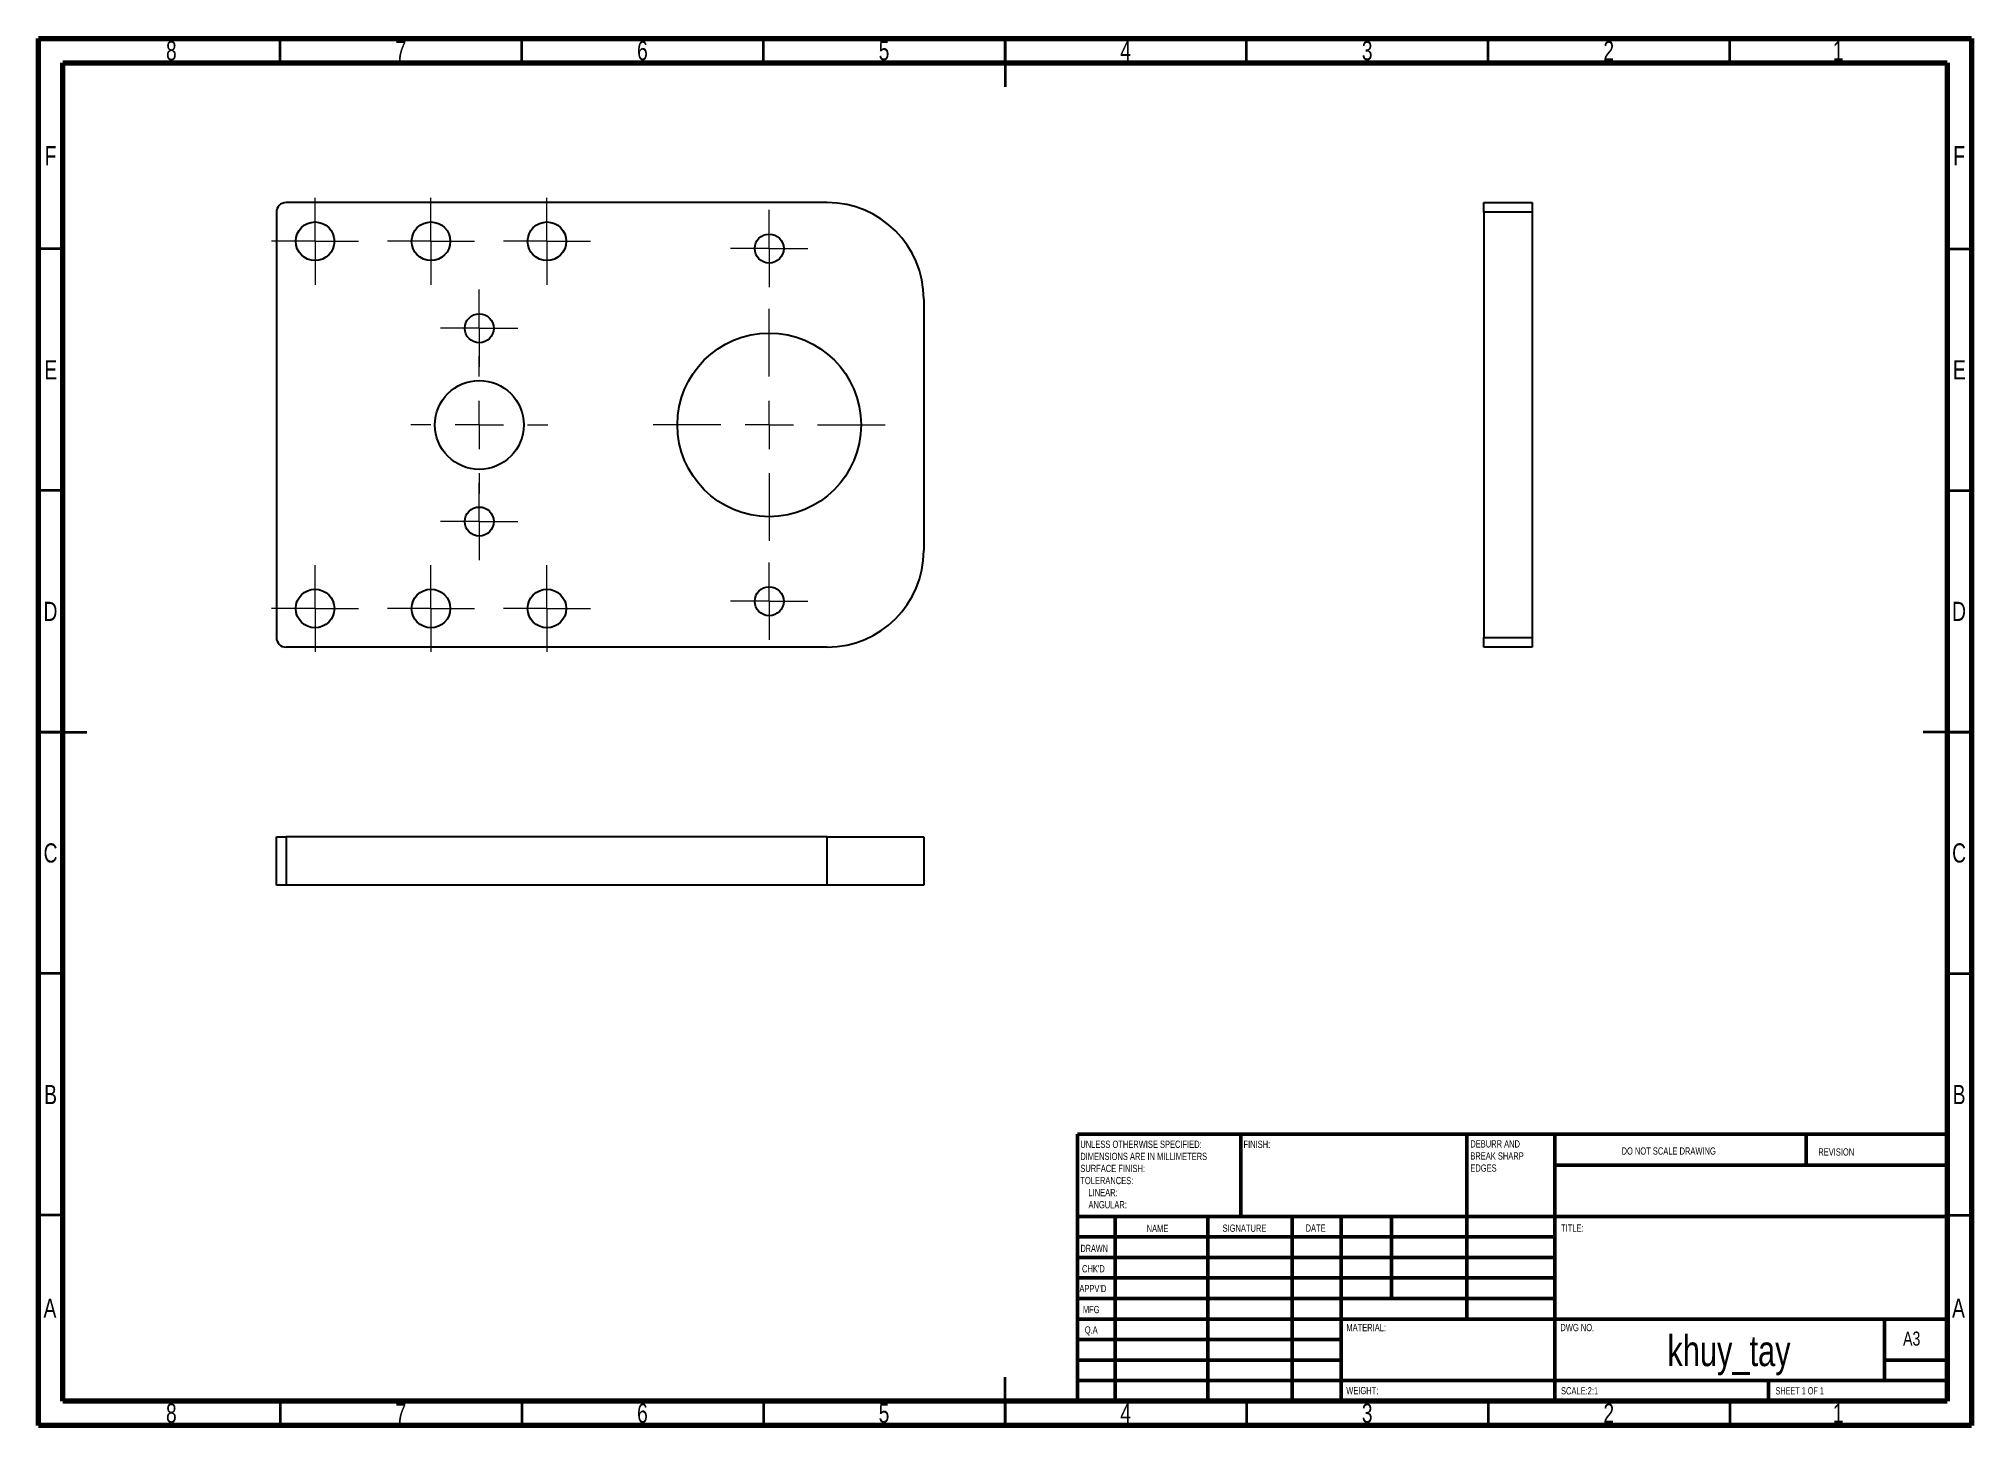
# Model space of a CAD drawing. Header units: millimetres. Extents: x 15 to 415, y 5 to 292.
import ezdxf

# ---------------------------------------------------------------- set-up
doc = ezdxf.new("R2010")
doc.units = ezdxf.units.MM
doc.styles.add('SLDTEXTSTYLE0', font='TXT', dxfattribs={"width": 0.75})
doc.styles.add('SLDTEXTSTYLE1', font='TXT', dxfattribs={"width": 0.686449})
doc.styles.add('SLDTEXTSTYLE2', font='TXT', dxfattribs={"width": 0.6875})

# ---------------------------------------------------------------- blocks, each defined once
blk = doc.blocks.new('SW_NOTE_0')
at = {"color": 0, "linetype": 'Continuous', "lineweight": 0, "char_height": 1.5, "attachment_point": 1, "style": 'SLDTEXTSTYLE0'}
for s, insert in [('UNLESS OTHERWISE SPECIFIED:', (0, 1.93)), ('SURFACE FINISH:', (0, -3.07)), ('DIMENSIONS ARE IN MILLIMETERS', (0, -0.57)), ('TOLERANCES:', (0, -5.57)), ('ANGULAR:', (1.69, -10.57)), ('LINEAR:', (1.69, -8.07))]:
    blk.add_mtext(s, dxfattribs=dict(at, insert=insert))
blk = doc.blocks.new('SW_NOTE_0_1')
at = {"color": 0, "linetype": 'Continuous', "lineweight": 0, "char_height": 1.5, "attachment_point": 1, "style": 'SLDTEXTSTYLE0'}
for s, insert in [('DEBURR AND', (0, 1.93)), ('BREAK SHARP', (0, -0.57)), ('EDGES', (0, -3.07))]:
    blk.add_mtext(s, dxfattribs=dict(at, insert=insert))
blk = doc.blocks.new('SW_CENTERMARKSYMBOL_0')
at = {"color": 0, "linetype": 'Continuous', "lineweight": 18}
for p, q in [((0, 10), (0, 14.2)), ((0, 0), (0, 5)), ((-10, 0), (-14.2, 0)), ((0, 0), (-5, 0)), ((0, 0), (0, -5)), ((0, 0), (5, 0)), ((10, 0), (14.2, 0)), ((0, -10), (0, -14.2))]:
    blk.add_line(p, q, dxfattribs=at)
blk = doc.blocks.new('SW_CENTERMARKSYMBOL_1')
at = {"color": 0, "linetype": 'Continuous', "lineweight": 18}
for p, q in [((0, 10), (0, 24)), ((0, 0), (0, 5)), ((-10, 0), (-24, 0)), ((0, 0), (-5, 0)), ((0, 0), (0, -5)), ((0, 0), (5, 0)), ((10, 0), (24, 0)), ((0, -10), (0, -24))]:
    blk.add_line(p, q, dxfattribs=at)
blk = doc.blocks.new('SW_CENTERMARKSYMBOL_2')
at = {"color": 0, "linetype": 'Continuous', "lineweight": 18}
for p, q in [((0, 5), (0, 8)), ((0, 0), (0, 5)), ((-5, 0), (-8, 0)), ((0, 0), (-5, 0)), ((0, 0), (0, -5)), ((0, 0), (5, 0)), ((5, 0), (8, 0)), ((0, -5), (0, -8))]:
    blk.add_line(p, q, dxfattribs=at)
blk = doc.blocks.new('SW_CENTERMARKSYMBOL_3')
at = {"color": 0, "linetype": 'Continuous', "lineweight": 18}
for p, q in [((0, 5), (0, 8)), ((0, 0), (0, 5)), ((-5, 0), (-8, 0)), ((0, 0), (-5, 0)), ((0, 0), (0, -5)), ((0, 0), (5, 0)), ((5, 0), (8, 0)), ((0, -5), (0, -8))]:
    blk.add_line(p, q, dxfattribs=at)
blk = doc.blocks.new('SW_CENTERMARKSYMBOL_4')
at = {"color": 0, "linetype": 'Continuous', "lineweight": 18}
for p, q in [((0, 5), (0, 8)), ((0, 0), (0, 5)), ((-5, 0), (-8, 0)), ((0, 0), (-5, 0)), ((0, 0), (0, -5)), ((0, 0), (5, 0)), ((5, 0), (8, 0)), ((0, -5), (0, -8))]:
    blk.add_line(p, q, dxfattribs=at)
blk = doc.blocks.new('SW_CENTERMARKSYMBOL_5')
at = {"color": 0, "linetype": 'Continuous', "lineweight": 18}
for p, q in [((0, 5), (0, 8)), ((0, 0), (0, 5)), ((-5, 0), (-8, 0)), ((0, 0), (-5, 0)), ((0, 0), (0, -5)), ((0, 0), (5, 0)), ((5, 0), (8, 0)), ((0, -5), (0, -8))]:
    blk.add_line(p, q, dxfattribs=at)
blk = doc.blocks.new('SW_CENTERMARKSYMBOL_6')
at = {"color": 0, "linetype": 'Continuous', "lineweight": 18}
for p, q in [((0, 5), (0, 9)), ((0, 0), (0, 5)), ((-5, 0), (-9, 0)), ((0, 0), (-5, 0)), ((0, 0), (0, -5)), ((0, 0), (5, 0)), ((5, 0), (9, 0)), ((0, -5), (0, -9))]:
    blk.add_line(p, q, dxfattribs=at)
blk = doc.blocks.new('SW_CENTERMARKSYMBOL_7')
at = {"color": 0, "linetype": 'Continuous', "lineweight": 18}
for p, q in [((0, 5), (0, 9)), ((0, 0), (0, 5)), ((-5, 0), (-9, 0)), ((0, 0), (-5, 0)), ((0, 0), (0, -5)), ((0, 0), (5, 0)), ((5, 0), (9, 0)), ((0, -5), (0, -9))]:
    blk.add_line(p, q, dxfattribs=at)
blk = doc.blocks.new('SW_CENTERMARKSYMBOL_8')
at = {"color": 0, "linetype": 'Continuous', "lineweight": 18}
for p, q in [((0, 5), (0, 9)), ((0, 0), (0, 5)), ((-5, 0), (-9, 0)), ((0, 0), (-5, 0)), ((0, 0), (0, -5)), ((0, 0), (5, 0)), ((5, 0), (9, 0)), ((0, -5), (0, -9))]:
    blk.add_line(p, q, dxfattribs=at)
blk = doc.blocks.new('SW_CENTERMARKSYMBOL_9')
at = {"color": 0, "linetype": 'Continuous', "lineweight": 18}
for p, q in [((0, 5), (0, 9)), ((0, 0), (0, 5)), ((-5, 0), (-9, 0)), ((0, 0), (-5, 0)), ((0, 0), (0, -5)), ((0, 0), (5, 0)), ((5, 0), (9, 0)), ((0, -5), (0, -9))]:
    blk.add_line(p, q, dxfattribs=at)
blk = doc.blocks.new('SW_CENTERMARKSYMBOL_10')
at = {"color": 0, "linetype": 'Continuous', "lineweight": 18}
for p, q in [((0, 5), (0, 9)), ((0, 0), (0, 5)), ((-5, 0), (-9, 0)), ((0, 0), (-5, 0)), ((0, 0), (0, -5)), ((0, 0), (5, 0)), ((5, 0), (9, 0)), ((0, -5), (0, -9))]:
    blk.add_line(p, q, dxfattribs=at)
blk = doc.blocks.new('SW_CENTERMARKSYMBOL_11')
at = {"color": 0, "linetype": 'Continuous', "lineweight": 18}
for p, q in [((0, 5), (0, 9)), ((0, 0), (0, 5)), ((-5, 0), (-9, 0)), ((0, 0), (-5, 0)), ((0, 0), (0, -5)), ((0, 0), (5, 0)), ((5, 0), (9, 0)), ((0, -5), (0, -9))]:
    blk.add_line(p, q, dxfattribs=at)

msp = doc.modelspace()

# ---------------------------------------------------------------- linework, layer by layer
at = {"color": 7, "linetype": 'Continuous', "lineweight": 70}
for p, q in [((15, 5), (15, 292)), ((15, 292), (415, 292)), ((415, 292), (415, 5)), ((20, 10), (20, 287)), ((20, 287), (410, 287)), ((410, 287), (410, 10)), ((410, 10), (20, 10)), ((415, 5), (15, 5))]:
    msp.add_line(p, q, dxfattribs=at)
at = {"color": 7, "linetype": 'Continuous', "lineweight": 35}
for p, q in [((65, 287), (65, 292)), ((115, 287), (115, 292)), ((165, 287), (165, 292)), ((215, 292), (215, 282)), ((215, 287), (215, 292)), ((265, 287), (265, 292)), ((315, 287), (315, 292)), ((365, 287), (365, 292)), ((20, 248.5), (15, 248.5)), ((410, 248.5), (415, 248.5)), ((20, 198.5), (15, 198.5)), ((410, 198.5), (415, 198.5)), ((15, 148.5), (25, 148.5)), ((20, 148.5), (15, 148.5)), ((415, 148.5), (405, 148.5)), ((410, 148.5), (415, 148.5)), ((20, 98.5), (15, 98.5)), ((410, 98.5), (415, 98.5)), ((20, 48.5), (15, 48.5)), ((410, 48.5), (415, 48.5)), ((215, 5), (215, 15)), ((65, 10), (65, 5)), ((115, 10), (115, 5)), ((165, 10), (165, 5)), ((215, 10), (215, 5)), ((265, 10), (265, 5)), ((315, 10), (315, 5)), ((365, 10), (365, 5))]:
    msp.add_line(p, q, dxfattribs=at)
at = {"color": 7, "linetype": 'Continuous', "lineweight": 25}
for p, q in [((64.2, 256.06), (64.2, 168.06)), ((178.2, 258.06), (66.2, 258.06)), ((314.12, 258.06), (324.12, 258.06)), ((314.12, 256.06), (314.12, 258.06)), ((314.12, 256.06), (314.12, 168.06)), ((324.12, 256.06), (314.12, 256.06)), ((324.12, 258.06), (324.12, 256.06)), ((324.12, 256.06), (324.12, 168.06)), ((198.2, 238.06), (198.2, 186.06)), ((314.12, 168.06), (324.12, 168.06)), ((314.12, 166.06), (314.12, 168.06)), ((324.12, 168.06), (324.12, 166.06)), ((178.2, 166.06), (66.2, 166.06)), ((324.12, 166.06), (314.12, 166.06)), ((64.2, 116.79), (64.2, 126.79)), ((64.2, 126.79), (66.2, 126.79)), ((66.2, 126.79), (66.2, 116.79)), ((178.2, 126.79), (66.2, 126.79)), ((178.2, 116.79), (178.2, 126.79)), ((178.2, 126.79), (198.2, 126.79)), ((198.2, 126.79), (198.2, 116.79)), ((66.2, 116.79), (64.2, 116.79)), ((178.2, 116.79), (66.2, 116.79)), ((198.2, 116.79), (178.2, 116.79))]:
    msp.add_line(p, q, dxfattribs=at)
at = {"color": 7, "linetype": 'Continuous', "lineweight": 50}
for p, q in [((230, 65.25), (410, 65.25)), ((230, 65.25), (230, 10)), ((263.8, 48.25), (263.8, 65.25)), ((310.6, 65.25), (310.6, 27)), ((328.8, 65.25), (328.8, 10)), ((380.8, 58.88), (380.8, 65.25)), ((410, 58.88), (328.8, 58.88)), ((410, 48.25), (230, 48.25)), ((237.8, 48.25), (237.8, 10)), ((256.99, 48.25), (256.99, 10)), ((274.4, 48.25), (274.4, 10)), ((284.6, 10), (284.6, 48.25)), ((295, 31.25), (295, 48.25)), ((328.8, 44), (230, 44)), ((328.8, 39.75), (230, 39.75)), ((328.8, 35.5), (230, 35.5)), ((328.8, 31.25), (230, 31.25)), ((284.6, 27), (230, 27)), ((284.6, 27), (410, 27)), ((397, 14.25), (397, 27)), ((284.6, 22.75), (230, 22.75)), ((284.6, 18.5), (230, 18.5)), ((410, 18.5), (397, 18.5)), ((230, 14.25), (410, 14.25)), ((373, 10), (373, 14.25))]:
    msp.add_line(p, q, dxfattribs=at)
at = {"color": 7, "linetype": 'Continuous', "lineweight": 25}
for centre, radius in [((72.2, 250.06), 4), ((96.2, 250.06), 4), ((120.2, 250.06), 4), ((166.2, 248.56), 3), ((106.2, 232.06), 3), ((166.2, 212.06), 19), ((106.2, 212.06), 9.2), ((106.2, 192.06), 3), ((72.2, 174.06), 4), ((96.2, 174.06), 4), ((120.2, 174.06), 4), ((166.2, 175.56), 3)]:
    msp.add_circle(centre, radius, dxfattribs=at)
for centre, radius, start, end in [((66.2, 256.06), 2, 90, 180), ((178.2, 238.06), 20, 0, 90), ((178.2, 186.06), 20, 270, 0), ((66.2, 168.06), 2, 180, 270)]:
    msp.add_arc(centre, radius, start, end, dxfattribs=at)

# ---------------------------------------------------------------- block references
at = {"color": 7, "linetype": 'Continuous', "lineweight": 0}
for name, p in [('SW_CENTERMARKSYMBOL_11', (72.2, 250.06)), ('SW_CENTERMARKSYMBOL_10', (96.2, 250.06)), ('SW_CENTERMARKSYMBOL_9', (120.2, 250.06)), ('SW_CENTERMARKSYMBOL_4', (166.2, 248.56)), ('SW_CENTERMARKSYMBOL_5', (106.2, 232.06)), ('SW_CENTERMARKSYMBOL_1', (166.2, 212.06)), ('SW_CENTERMARKSYMBOL_0', (106.2, 212.06)), ('SW_CENTERMARKSYMBOL_3', (106.2, 192.06)), ('SW_CENTERMARKSYMBOL_6', (72.2, 174.06)), ('SW_CENTERMARKSYMBOL_7', (96.2, 174.06)), ('SW_CENTERMARKSYMBOL_8', (120.2, 174.06)), ('SW_CENTERMARKSYMBOL_2', (166.2, 175.56)), ('SW_NOTE_0_1', (311.31, 62.07)), ('SW_NOTE_0', (230.59, 61.99))]:
    msp.add_blockref(name, p, dxfattribs=at)

# ---------------------------------------------------------------- texts
for s, insert, char_height, attachment_point, style in [('8', (42.46, 291.5), 3.97, 2, 'SLDTEXTSTYLE0'), ('7', (89.96, 291.5), 3.97, 2, 'SLDTEXTSTYLE0'), ('6', (139.96, 291.5), 3.97, 2, 'SLDTEXTSTYLE0'), ('5', (189.96, 291.5), 3.97, 2, 'SLDTEXTSTYLE0'), ('4', (239.96, 291.5), 3.97, 2, 'SLDTEXTSTYLE0'), ('3', (289.96, 291.5), 3.97, 2, 'SLDTEXTSTYLE0'), ('2', (339.96, 291.5), 3.97, 2, 'SLDTEXTSTYLE0'), ('1', (387.46, 291.5), 3.97, 2, 'SLDTEXTSTYLE0'), ('F', (17.46, 269.75), 3.97, 2, 'SLDTEXTSTYLE0'), ('F', (412.46, 269.75), 3.97, 2, 'SLDTEXTSTYLE0'), ('E', (17.51, 225.45), 3.97, 2, 'SLDTEXTSTYLE0'), ('E', (412.51, 225.45), 3.97, 2, 'SLDTEXTSTYLE0'), ('D', (17.45, 175.45), 3.97, 2, 'SLDTEXTSTYLE0'), ('D', (412.45, 175.45), 3.97, 2, 'SLDTEXTSTYLE0'), ('C', (17.46, 125.45), 3.97, 2, 'SLDTEXTSTYLE0'), ('C', (412.46, 125.45), 3.97, 2, 'SLDTEXTSTYLE0'), ('B', (17.47, 75.45), 3.97, 2, 'SLDTEXTSTYLE0'), ('B', (412.47, 75.45), 3.97, 2, 'SLDTEXTSTYLE0'), ('FINISH:', (264.37, 63.92), 1.5, 1, 'SLDTEXTSTYLE0'), ('DO NOT SCALE DRAWING', (342.61, 62.53), 1.5, 1, 'SLDTEXTSTYLE0'), ('REVISION', (383.33, 62.33), 1.5, 1, 'SLDTEXTSTYLE0'), ('NAME', (244.32, 46.5), 1.5, 1, 'SLDTEXTSTYLE0'), ('SIGNATURE', (260.03, 46.56), 1.5, 1, 'SLDTEXTSTYLE0'), ('DATE', (277.21, 46.58), 1.5, 1, 'SLDTEXTSTYLE0'), ('TITLE:', (330.09, 46.58), 1.5, 1, 'SLDTEXTSTYLE0'), ('DRAWN', (230.64, 42.38), 1.5, 1, 'SLDTEXTSTYLE1'), ("CHK'D", (230.94, 38.16), 1.5, 1, 'SLDTEXTSTYLE0'), ("APPV'D", (230.4, 34.07), 1.5, 1, 'SLDTEXTSTYLE0'), ('A', (17.34, 31.25), 3.97, 2, 'SLDTEXTSTYLE0'), ('MFG', (231.12, 29.72), 1.5, 1, 'SLDTEXTSTYLE0'), ('A', (412.34, 31.25), 3.97, 2, 'SLDTEXTSTYLE0'), ('Q.A', (231.51, 25.5), 1.5, 1, 'SLDTEXTSTYLE0'), ('MATERIAL:', (285.65, 25.99), 1.5, 1, 'SLDTEXTSTYLE0'), ('DWG NO.', (329.95, 25.99), 1.5, 1, 'SLDTEXTSTYLE0'), ('A3', (400.87, 24.41), 2.91, 1, 'SLDTEXTSTYLE0'), ('khuy_tay', (364.84, 23.61), 6.35, 2, 'SLDTEXTSTYLE0'), ('WEIGHT:', (285.62, 12.95), 1.499, 1, 'SLDTEXTSTYLE0'), ('SCALE:2:1', (330.07, 12.9), 1.5, 1, 'SLDTEXTSTYLE0'), ('SHEET 1 OF 1', (374.48, 12.9), 1.5, 1, 'SLDTEXTSTYLE2'), ('8', (42.46, 9.5), 3.97, 2, 'SLDTEXTSTYLE0'), ('7', (89.96, 9.5), 3.97, 2, 'SLDTEXTSTYLE0'), ('6', (139.96, 9.5), 3.97, 2, 'SLDTEXTSTYLE0'), ('5', (189.96, 9.5), 3.97, 2, 'SLDTEXTSTYLE0'), ('4', (239.96, 9.5), 3.97, 2, 'SLDTEXTSTYLE0'), ('3', (289.96, 9.5), 3.97, 2, 'SLDTEXTSTYLE0'), ('2', (339.96, 9.5), 3.97, 2, 'SLDTEXTSTYLE0'), ('1', (387.46, 9.5), 3.97, 2, 'SLDTEXTSTYLE0')]:
    msp.add_mtext(s, dxfattribs=dict(at, insert=insert, char_height=char_height, attachment_point=attachment_point, style=style))

doc.saveas('drawing.dxf')
